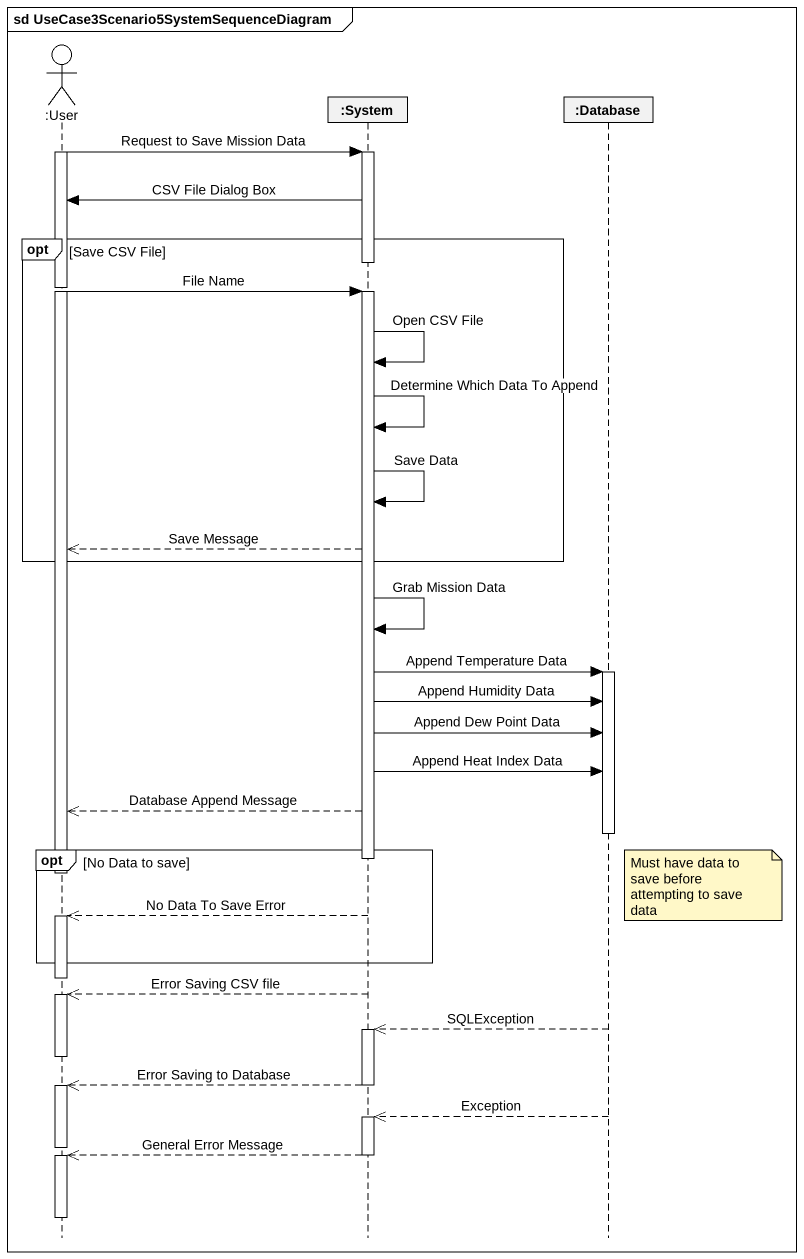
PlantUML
@startuml
mainframe sd UseCase3Scenario5SystemSequenceDiagram
hide footbox
actor ":User" as User
participant ":System" as System
participant ":Database" as Database_

activate User
User -> System : Request to Save Mission Data
activate System
System -> User : CSV File Dialog Box
opt Save CSV File
  deactivate System
  User -> System : File Name
  activate System
  System -> System : Open CSV File
  System -> System : Determine Which Data To Append
  System -> System : Save Data
  System -->> User : Save Message
end
System -> System : Grab Mission Data
System -> Database_ : Append Temperature Data
activate Database_
System -> Database_ : Append Humidity Data
System -> Database_ : Append Dew Point Data
System -> Database_ : Append Heat Index Data
System -->> User : Database Append Message
deactivate Database_
opt No Data to save
  deactivate System
  deactivate User
  note right of Database_ : Must have data to save before attempting to save data
  System -->> User : No Data To Save Error
  activate User
end
deactivate User
System -->> User : Error Saving CSV file
activate User
Database_ -->> System : SQLException
activate System
deactivate User
System -->> User : Error Saving to Database
deactivate System
activate User
Database_ -->> System : Exception
activate System
deactivate User
System -->> User : General Error Message
deactivate System
activate User
deactivate User
@enduml
